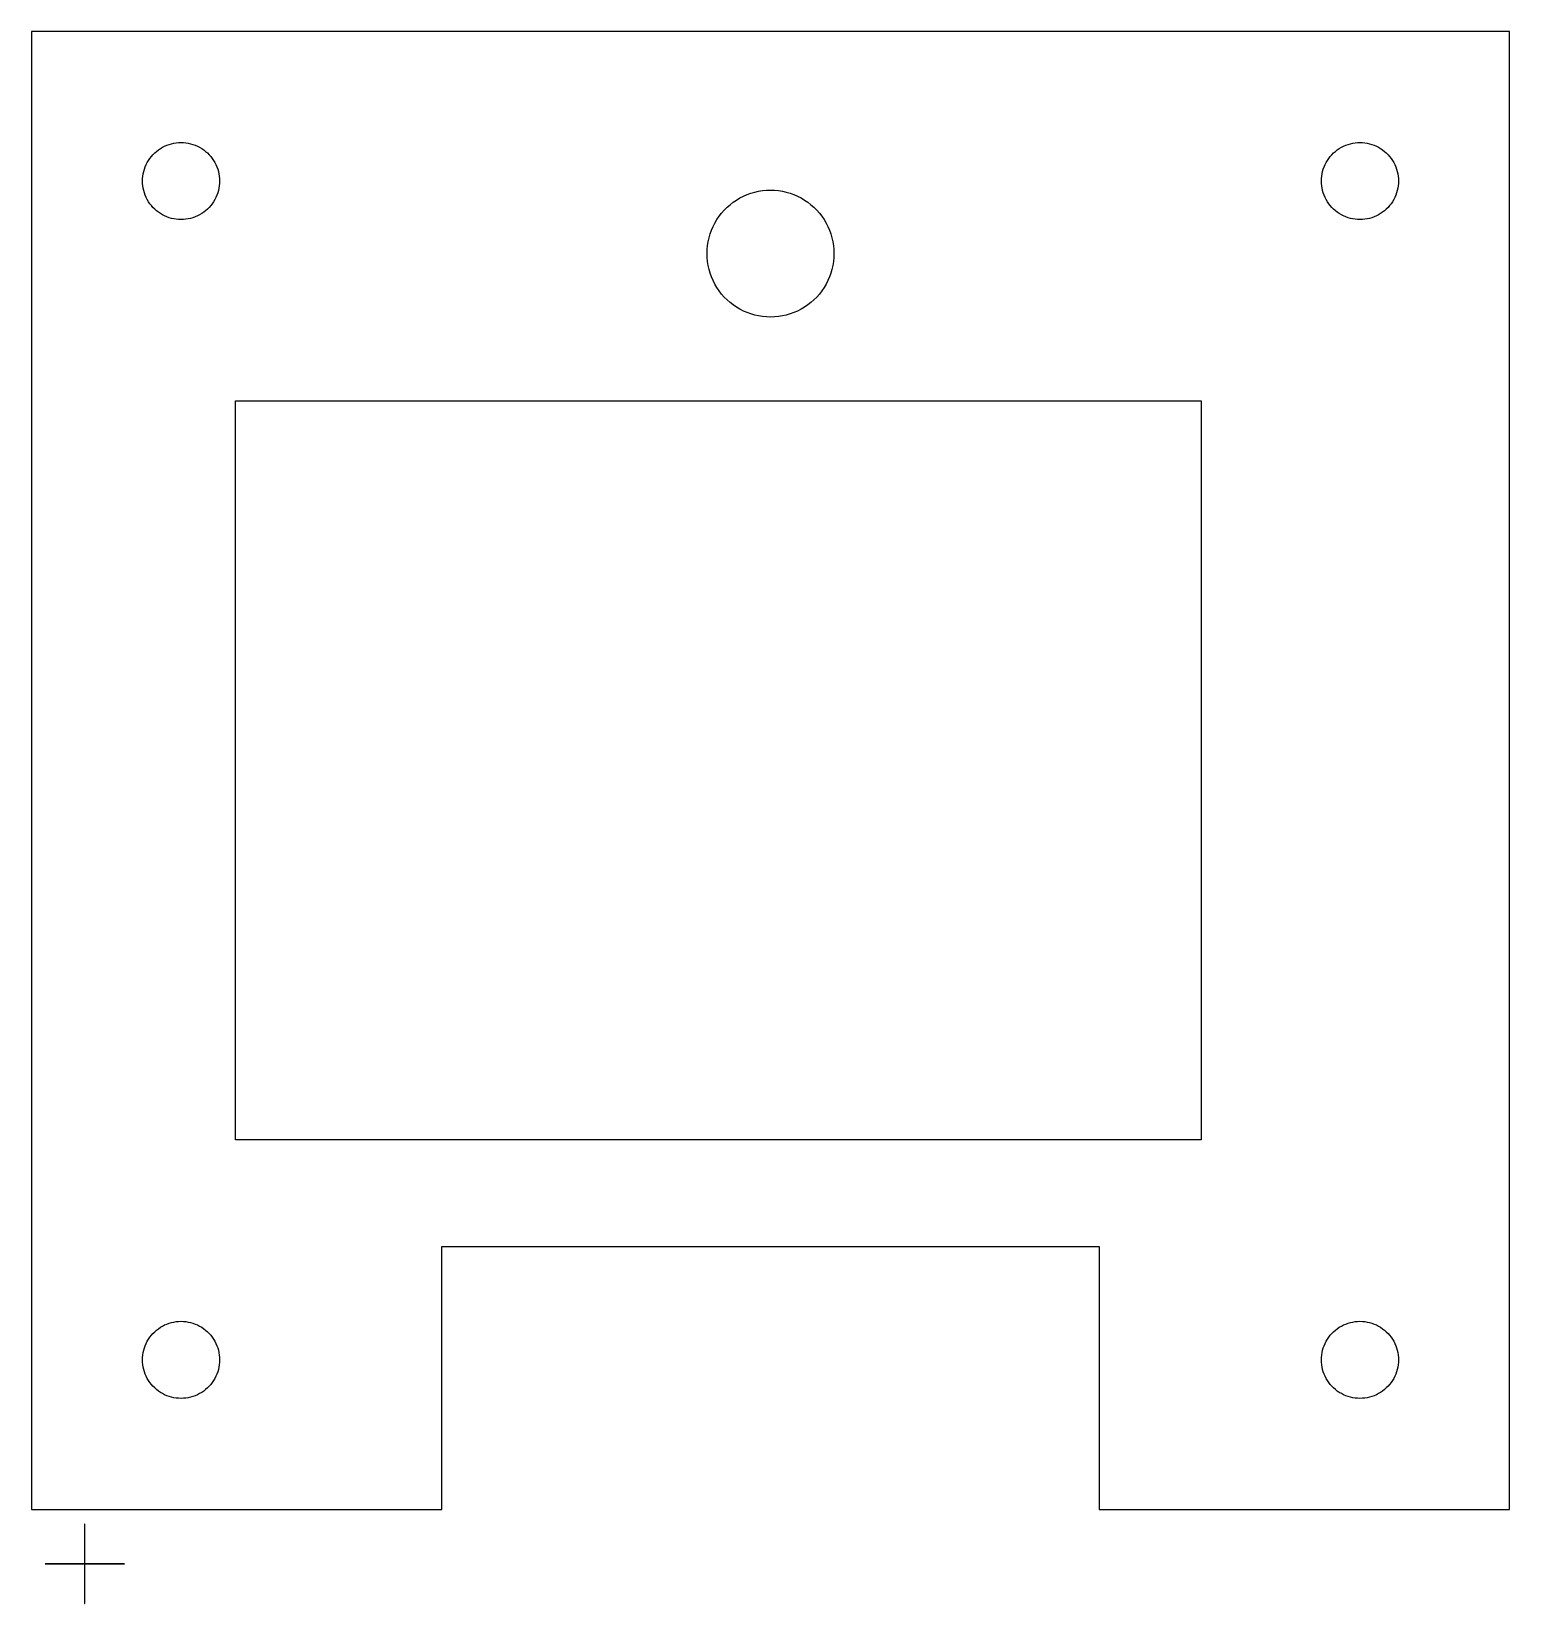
# Model space of a CAD drawing. Header units: metres. Extents: x 97.3 to 162.5, y -126.8 to -57.5.
import ezdxf

# ---------------------------------------------------------------- set-up
doc = ezdxf.new("R2010")
doc.units = ezdxf.units.M

msp = doc.modelspace()

# ---------------------------------------------------------------- linework, layer by layer
for p, q in [((162.5, -57.5), (97.3, -57.5)), ((97.3, -57.5), (97.3, -122.7)), ((162.5, -122.7), (162.5, -57.5)), ((103.581, -62.4301), (103.687, -62.4134)), ((103.687, -62.4134), (103.793, -62.4034)), ((103.793, -62.4034), (103.9, -62.4)), ((103.9, -62.4), (104.007, -62.4034)), ((104.007, -62.4034), (104.113, -62.4134)), ((104.113, -62.4134), (104.219, -62.4301)), ((155.581, -62.4301), (155.687, -62.4134)), ((155.687, -62.4134), (155.793, -62.4034)), ((155.793, -62.4034), (155.9, -62.4)), ((155.9, -62.4), (156.007, -62.4034)), ((156.007, -62.4034), (156.113, -62.4134)), ((156.113, -62.4134), (156.219, -62.4301)), ((102.465, -63.1891), (102.525, -63.1008)), ((102.525, -63.1008), (102.59, -63.0164)), ((102.59, -63.0164), (102.661, -62.9363)), ((102.661, -62.9363), (102.736, -62.8607)), ((102.736, -62.8607), (102.816, -62.7901)), ((102.816, -62.7901), (102.901, -62.7247)), ((102.901, -62.7247), (102.989, -62.6646)), ((102.989, -62.6646), (103.081, -62.6103)), ((103.081, -62.6103), (103.176, -62.5618)), ((103.176, -62.5618), (103.274, -62.5194)), ((103.274, -62.5194), (103.375, -62.4832)), ((103.375, -62.4832), (103.477, -62.4534)), ((103.477, -62.4534), (103.581, -62.4301)), ((104.219, -62.4301), (104.323, -62.4534)), ((104.323, -62.4534), (104.425, -62.4832)), ((104.425, -62.4832), (104.526, -62.5194)), ((104.526, -62.5194), (104.624, -62.5618)), ((104.624, -62.5618), (104.719, -62.6103)), ((104.719, -62.6103), (104.811, -62.6646)), ((104.811, -62.6646), (104.899, -62.7247)), ((104.899, -62.7247), (104.984, -62.7901)), ((104.984, -62.7901), (105.064, -62.8607)), ((105.064, -62.8607), (105.139, -62.9363)), ((105.139, -62.9363), (105.21, -63.0164)), ((105.21, -63.0164), (105.275, -63.1008)), ((105.275, -63.1008), (105.335, -63.1891)), ((154.465, -63.1891), (154.525, -63.1008)), ((154.525, -63.1008), (154.59, -63.0164)), ((154.59, -63.0164), (154.661, -62.9363)), ((154.661, -62.9363), (154.736, -62.8607)), ((154.736, -62.8607), (154.816, -62.7901)), ((154.816, -62.7901), (154.901, -62.7247)), ((154.901, -62.7247), (154.989, -62.6646)), ((154.989, -62.6646), (155.081, -62.6103)), ((155.081, -62.6103), (155.176, -62.5618)), ((155.176, -62.5618), (155.274, -62.5194)), ((155.274, -62.5194), (155.375, -62.4832)), ((155.375, -62.4832), (155.477, -62.4534)), ((155.477, -62.4534), (155.581, -62.4301)), ((156.219, -62.4301), (156.323, -62.4534)), ((156.323, -62.4534), (156.425, -62.4832)), ((156.425, -62.4832), (156.526, -62.5194)), ((156.526, -62.5194), (156.624, -62.5618)), ((156.624, -62.5618), (156.719, -62.6103)), ((156.719, -62.6103), (156.811, -62.6646)), ((156.811, -62.6646), (156.899, -62.7247)), ((156.899, -62.7247), (156.984, -62.7901)), ((156.984, -62.7901), (157.064, -62.8607)), ((157.064, -62.8607), (157.139, -62.9363)), ((157.139, -62.9363), (157.21, -63.0164)), ((157.21, -63.0164), (157.275, -63.1008)), ((157.275, -63.1008), (157.335, -63.1891)), ((102.213, -63.8869), (102.23, -63.7814)), ((102.23, -63.7814), (102.253, -63.6772)), ((102.253, -63.6772), (102.283, -63.5747)), ((102.283, -63.5747), (102.319, -63.4742)), ((102.319, -63.4742), (102.362, -63.3762)), ((102.362, -63.3762), (102.41, -63.281)), ((102.41, -63.281), (102.465, -63.1891)), ((105.335, -63.1891), (105.39, -63.281)), ((105.39, -63.281), (105.438, -63.3762)), ((105.438, -63.3762), (105.481, -63.4742)), ((105.481, -63.4742), (105.517, -63.5747)), ((105.517, -63.5747), (105.547, -63.6772)), ((105.547, -63.6772), (105.57, -63.7814)), ((105.57, -63.7814), (105.587, -63.8869)), ((154.213, -63.8869), (154.23, -63.7814)), ((154.23, -63.7814), (154.253, -63.6772)), ((154.253, -63.6772), (154.283, -63.5747)), ((154.283, -63.5747), (154.319, -63.4742)), ((154.319, -63.4742), (154.362, -63.3762)), ((154.362, -63.3762), (154.41, -63.281)), ((154.41, -63.281), (154.465, -63.1891)), ((157.335, -63.1891), (157.39, -63.281)), ((157.39, -63.281), (157.438, -63.3762)), ((157.438, -63.3762), (157.481, -63.4742)), ((157.481, -63.4742), (157.517, -63.5747)), ((157.517, -63.5747), (157.547, -63.6772)), ((157.547, -63.6772), (157.57, -63.7814)), ((157.57, -63.7814), (157.587, -63.8869)), ((102.2, -64.1), (102.203, -63.9933)), ((102.203, -64.2067), (102.2, -64.1)), ((102.203, -63.9933), (102.213, -63.8869)), ((102.213, -64.3131), (102.203, -64.2067)), ((102.23, -64.4185), (102.213, -64.3131)), ((102.253, -64.5228), (102.23, -64.4185)), ((105.57, -64.4185), (105.547, -64.5228)), ((105.587, -64.3131), (105.57, -64.4185)), ((105.587, -63.8869), (105.597, -63.9933)), ((105.597, -64.2067), (105.587, -64.3131)), ((105.597, -63.9933), (105.6, -64.1)), ((105.6, -64.1), (105.597, -64.2067)), ((154.2, -64.1), (154.203, -63.9933)), ((154.203, -64.2067), (154.2, -64.1)), ((154.203, -63.9933), (154.213, -63.8869)), ((154.213, -64.3131), (154.203, -64.2067)), ((154.23, -64.4185), (154.213, -64.3131)), ((154.253, -64.5228), (154.23, -64.4185)), ((157.57, -64.4185), (157.547, -64.5228)), ((157.587, -64.3131), (157.57, -64.4185)), ((157.587, -63.8869), (157.597, -63.9933)), ((157.597, -64.2067), (157.587, -64.3131)), ((157.597, -63.9933), (157.6, -64.1)), ((157.6, -64.1), (157.597, -64.2067)), ((102.283, -64.6253), (102.253, -64.5228)), ((102.319, -64.7258), (102.283, -64.6253)), ((102.362, -64.8238), (102.319, -64.7258)), ((102.41, -64.919), (102.362, -64.8238)), ((102.465, -65.0109), (102.41, -64.919)), ((102.525, -65.0992), (102.465, -65.0109)), ((102.59, -65.1836), (102.525, -65.0992)), ((102.661, -65.2637), (102.59, -65.1836)), ((105.21, -65.1836), (105.139, -65.2637)), ((105.275, -65.0992), (105.21, -65.1836)), ((105.335, -65.0109), (105.275, -65.0992)), ((105.39, -64.919), (105.335, -65.0109)), ((105.438, -64.8238), (105.39, -64.919)), ((105.481, -64.7258), (105.438, -64.8238)), ((105.517, -64.6253), (105.481, -64.7258)), ((105.547, -64.5228), (105.517, -64.6253)), ((127.983, -65.2589), (128.115, -65.1426)), ((128.115, -65.1426), (128.254, -65.0347)), ((128.254, -65.0347), (128.4, -64.9359)), ((128.4, -64.9359), (128.551, -64.8463)), ((128.551, -64.8463), (128.708, -64.7665)), ((128.708, -64.7665), (128.869, -64.6966)), ((128.869, -64.6966), (129.035, -64.637)), ((129.035, -64.637), (129.204, -64.588)), ((129.204, -64.588), (129.375, -64.5496)), ((129.375, -64.5496), (129.549, -64.5221)), ((129.549, -64.5221), (129.724, -64.5055)), ((129.724, -64.5055), (129.9, -64.5)), ((129.9, -64.5), (130.076, -64.5055)), ((130.076, -64.5055), (130.251, -64.5221)), ((130.251, -64.5221), (130.425, -64.5496)), ((130.425, -64.5496), (130.596, -64.588)), ((130.596, -64.588), (130.765, -64.637)), ((130.765, -64.637), (130.931, -64.6966)), ((130.931, -64.6966), (131.092, -64.7665)), ((131.092, -64.7665), (131.249, -64.8463)), ((131.249, -64.8463), (131.4, -64.9359)), ((131.4, -64.9359), (131.546, -65.0347)), ((131.546, -65.0347), (131.685, -65.1426)), ((131.685, -65.1426), (131.817, -65.2589)), ((154.283, -64.6253), (154.253, -64.5228)), ((154.319, -64.7258), (154.283, -64.6253)), ((154.362, -64.8238), (154.319, -64.7258)), ((154.41, -64.919), (154.362, -64.8238)), ((154.465, -65.0109), (154.41, -64.919)), ((154.525, -65.0992), (154.465, -65.0109)), ((154.59, -65.1836), (154.525, -65.0992)), ((154.661, -65.2637), (154.59, -65.1836)), ((157.21, -65.1836), (157.139, -65.2637)), ((157.275, -65.0992), (157.21, -65.1836)), ((157.335, -65.0109), (157.275, -65.0992)), ((157.39, -64.919), (157.335, -65.0109)), ((157.438, -64.8238), (157.39, -64.919)), ((157.481, -64.7258), (157.438, -64.8238)), ((157.517, -64.6253), (157.481, -64.7258)), ((157.547, -64.5228), (157.517, -64.6253)), ((102.736, -65.3392), (102.661, -65.2637)), ((102.816, -65.4099), (102.736, -65.3392)), ((102.901, -65.4753), (102.816, -65.4099)), ((102.989, -65.5354), (102.901, -65.4753)), ((103.081, -65.5897), (102.989, -65.5354)), ((103.176, -65.6382), (103.081, -65.5897)), ((103.274, -65.6806), (103.176, -65.6382)), ((103.375, -65.7168), (103.274, -65.6806)), ((103.477, -65.7466), (103.375, -65.7168)), ((103.581, -65.7699), (103.477, -65.7466)), ((103.687, -65.7866), (103.581, -65.7699)), ((103.793, -65.7966), (103.687, -65.7866)), ((103.9, -65.8), (103.793, -65.7966)), ((104.007, -65.7966), (103.9, -65.8)), ((104.113, -65.7866), (104.007, -65.7966)), ((104.219, -65.7699), (104.113, -65.7866)), ((104.323, -65.7466), (104.219, -65.7699)), ((104.425, -65.7168), (104.323, -65.7466)), ((104.526, -65.6806), (104.425, -65.7168)), ((104.624, -65.6382), (104.526, -65.6806)), ((104.719, -65.5897), (104.624, -65.6382)), ((104.811, -65.5354), (104.719, -65.5897)), ((104.899, -65.4753), (104.811, -65.5354)), ((104.984, -65.4099), (104.899, -65.4753)), ((105.064, -65.3392), (104.984, -65.4099)), ((105.139, -65.2637), (105.064, -65.3392)), ((127.446, -65.9511), (127.536, -65.7997)), ((127.536, -65.7997), (127.635, -65.6542)), ((127.635, -65.6542), (127.743, -65.5152)), ((127.743, -65.5152), (127.859, -65.3833)), ((127.859, -65.3833), (127.983, -65.2589)), ((131.817, -65.2589), (131.941, -65.3833)), ((131.941, -65.3833), (132.057, -65.5152)), ((132.057, -65.5152), (132.165, -65.6542)), ((132.165, -65.6542), (132.264, -65.7997)), ((132.264, -65.7997), (132.354, -65.9511)), ((154.736, -65.3392), (154.661, -65.2637)), ((154.816, -65.4099), (154.736, -65.3392)), ((154.901, -65.4753), (154.816, -65.4099)), ((154.989, -65.5354), (154.901, -65.4753)), ((155.081, -65.5897), (154.989, -65.5354)), ((155.176, -65.6382), (155.081, -65.5897)), ((155.274, -65.6806), (155.176, -65.6382)), ((155.375, -65.7168), (155.274, -65.6806)), ((155.477, -65.7466), (155.375, -65.7168)), ((155.581, -65.7699), (155.477, -65.7466)), ((155.687, -65.7866), (155.581, -65.7699)), ((155.793, -65.7966), (155.687, -65.7866)), ((155.9, -65.8), (155.793, -65.7966)), ((156.007, -65.7966), (155.9, -65.8)), ((156.113, -65.7866), (156.007, -65.7966)), ((156.219, -65.7699), (156.113, -65.7866)), ((156.323, -65.7466), (156.219, -65.7699)), ((156.425, -65.7168), (156.323, -65.7466)), ((156.526, -65.6806), (156.425, -65.7168)), ((156.624, -65.6382), (156.526, -65.6806)), ((156.719, -65.5897), (156.624, -65.6382)), ((156.811, -65.5354), (156.719, -65.5897)), ((156.899, -65.4753), (156.811, -65.5354)), ((156.984, -65.4099), (156.899, -65.4753)), ((157.064, -65.3392), (156.984, -65.4099)), ((157.139, -65.2637), (157.064, -65.3392)), ((127.188, -66.6037), (127.237, -66.4348)), ((127.237, -66.4348), (127.297, -66.2693)), ((127.297, -66.2693), (127.366, -66.1078)), ((127.366, -66.1078), (127.446, -65.9511)), ((132.354, -65.9511), (132.434, -66.1078)), ((132.434, -66.1078), (132.503, -66.2693)), ((132.503, -66.2693), (132.563, -66.4348)), ((132.563, -66.4348), (132.612, -66.6037)), ((127.1, -67.3), (127.106, -67.1242)), ((127.106, -67.1242), (127.122, -66.9491)), ((127.122, -66.9491), (127.15, -66.7753)), ((127.15, -66.7753), (127.188, -66.6037)), ((132.612, -66.6037), (132.65, -66.7753)), ((132.65, -66.7753), (132.678, -66.9491)), ((132.678, -66.9491), (132.694, -67.1242)), ((132.694, -67.1242), (132.7, -67.3)), ((127.106, -67.4758), (127.1, -67.3)), ((127.122, -67.6509), (127.106, -67.4758)), ((127.15, -67.8247), (127.122, -67.6509)), ((127.188, -67.9963), (127.15, -67.8247)), ((132.65, -67.8247), (132.612, -67.9963)), ((132.678, -67.6509), (132.65, -67.8247)), ((132.694, -67.4758), (132.678, -67.6509)), ((132.7, -67.3), (132.694, -67.4758)), ((127.237, -68.1652), (127.188, -67.9963)), ((127.297, -68.3307), (127.237, -68.1652)), ((127.366, -68.4922), (127.297, -68.3307)), ((127.446, -68.6489), (127.366, -68.4922)), ((127.536, -68.8003), (127.446, -68.6489)), ((132.354, -68.6489), (132.264, -68.8003)), ((132.434, -68.4922), (132.354, -68.6489)), ((132.503, -68.3307), (132.434, -68.4922)), ((132.563, -68.1652), (132.503, -68.3307)), ((132.612, -67.9963), (132.563, -68.1652)), ((127.635, -68.9458), (127.536, -68.8003)), ((127.743, -69.0848), (127.635, -68.9458)), ((127.859, -69.2167), (127.743, -69.0848)), ((127.983, -69.3411), (127.859, -69.2167)), ((128.115, -69.4574), (127.983, -69.3411)), ((131.817, -69.3411), (131.685, -69.4574)), ((131.941, -69.2167), (131.817, -69.3411)), ((132.057, -69.0848), (131.941, -69.2167)), ((132.165, -68.9458), (132.057, -69.0848)), ((132.264, -68.8003), (132.165, -68.9458)), ((128.254, -69.5652), (128.115, -69.4574)), ((128.4, -69.6641), (128.254, -69.5652)), ((128.551, -69.7537), (128.4, -69.6641)), ((128.708, -69.8335), (128.551, -69.7537)), ((128.869, -69.9034), (128.708, -69.8335)), ((129.035, -69.963), (128.869, -69.9034)), ((129.204, -70.012), (129.035, -69.963)), ((129.375, -70.0504), (129.204, -70.012)), ((130.596, -70.012), (130.425, -70.0504)), ((130.765, -69.963), (130.596, -70.012)), ((130.931, -69.9034), (130.765, -69.963)), ((131.092, -69.8335), (130.931, -69.9034)), ((131.249, -69.7537), (131.092, -69.8335)), ((131.4, -69.6641), (131.249, -69.7537)), ((131.546, -69.5652), (131.4, -69.6641)), ((131.685, -69.4574), (131.546, -69.5652)), ((129.549, -70.0779), (129.375, -70.0504)), ((129.724, -70.0945), (129.549, -70.0779)), ((129.9, -70.1), (129.724, -70.0945)), ((130.076, -70.0945), (129.9, -70.1)), ((130.251, -70.0779), (130.076, -70.0945)), ((130.425, -70.0504), (130.251, -70.0779)), ((106.3, -106.4), (106.3, -73.8)), ((106.3, -73.8), (148.9, -73.8)), ((148.9, -73.8), (148.9, -106.4)), ((148.9, -106.4), (106.3, -106.4)), ((115.4, -111.1), (144.4, -111.1)), ((115.4, -122.7), (115.4, -111.1)), ((144.4, -111.1), (144.4, -122.7)), ((103.581, -114.43), (103.687, -114.413)), ((103.687, -114.413), (103.793, -114.403)), ((103.793, -114.403), (103.9, -114.4)), ((103.9, -114.4), (104.007, -114.403)), ((104.007, -114.403), (104.113, -114.413)), ((104.113, -114.413), (104.219, -114.43)), ((155.581, -114.43), (155.687, -114.413)), ((155.687, -114.413), (155.793, -114.403)), ((155.793, -114.403), (155.9, -114.4)), ((155.9, -114.4), (156.007, -114.403)), ((156.007, -114.403), (156.113, -114.413)), ((156.113, -114.413), (156.219, -114.43)), ((102.465, -115.189), (102.525, -115.101)), ((102.525, -115.101), (102.59, -115.016)), ((102.59, -115.016), (102.661, -114.936)), ((102.661, -114.936), (102.736, -114.861)), ((102.736, -114.861), (102.816, -114.79)), ((102.816, -114.79), (102.901, -114.725)), ((102.901, -114.725), (102.989, -114.665)), ((102.989, -114.665), (103.081, -114.61)), ((103.081, -114.61), (103.176, -114.562)), ((103.176, -114.562), (103.274, -114.519)), ((103.274, -114.519), (103.375, -114.483)), ((103.375, -114.483), (103.477, -114.453)), ((103.477, -114.453), (103.581, -114.43)), ((104.219, -114.43), (104.323, -114.453)), ((104.323, -114.453), (104.425, -114.483)), ((104.425, -114.483), (104.526, -114.519)), ((104.526, -114.519), (104.624, -114.562)), ((104.624, -114.562), (104.719, -114.61)), ((104.719, -114.61), (104.811, -114.665)), ((104.811, -114.665), (104.899, -114.725)), ((104.899, -114.725), (104.984, -114.79)), ((104.984, -114.79), (105.064, -114.861)), ((105.064, -114.861), (105.139, -114.936)), ((105.139, -114.936), (105.21, -115.016)), ((105.21, -115.016), (105.275, -115.101)), ((105.275, -115.101), (105.335, -115.189)), ((154.465, -115.189), (154.525, -115.101)), ((154.525, -115.101), (154.59, -115.016)), ((154.59, -115.016), (154.661, -114.936)), ((154.661, -114.936), (154.736, -114.861)), ((154.736, -114.861), (154.816, -114.79)), ((154.816, -114.79), (154.901, -114.725)), ((154.901, -114.725), (154.989, -114.665)), ((154.989, -114.665), (155.081, -114.61)), ((155.081, -114.61), (155.176, -114.562)), ((155.176, -114.562), (155.274, -114.519)), ((155.274, -114.519), (155.375, -114.483)), ((155.375, -114.483), (155.477, -114.453)), ((155.477, -114.453), (155.581, -114.43)), ((156.219, -114.43), (156.323, -114.453)), ((156.323, -114.453), (156.425, -114.483)), ((156.425, -114.483), (156.526, -114.519)), ((156.526, -114.519), (156.624, -114.562)), ((156.624, -114.562), (156.719, -114.61)), ((156.719, -114.61), (156.811, -114.665)), ((156.811, -114.665), (156.899, -114.725)), ((156.899, -114.725), (156.984, -114.79)), ((156.984, -114.79), (157.064, -114.861)), ((157.064, -114.861), (157.139, -114.936)), ((157.139, -114.936), (157.21, -115.016)), ((157.21, -115.016), (157.275, -115.101)), ((157.275, -115.101), (157.335, -115.189)), ((102.213, -115.887), (102.23, -115.781)), ((102.23, -115.781), (102.253, -115.677)), ((102.253, -115.677), (102.283, -115.575)), ((102.283, -115.575), (102.319, -115.474)), ((102.319, -115.474), (102.362, -115.376)), ((102.362, -115.376), (102.41, -115.281)), ((102.41, -115.281), (102.465, -115.189)), ((105.335, -115.189), (105.39, -115.281)), ((105.39, -115.281), (105.438, -115.376)), ((105.438, -115.376), (105.481, -115.474)), ((105.481, -115.474), (105.517, -115.575)), ((105.517, -115.575), (105.547, -115.677)), ((105.547, -115.677), (105.57, -115.781)), ((105.57, -115.781), (105.587, -115.887)), ((154.213, -115.887), (154.23, -115.781)), ((154.23, -115.781), (154.253, -115.677)), ((154.253, -115.677), (154.283, -115.575)), ((154.283, -115.575), (154.319, -115.474)), ((154.319, -115.474), (154.362, -115.376)), ((154.362, -115.376), (154.41, -115.281)), ((154.41, -115.281), (154.465, -115.189)), ((157.335, -115.189), (157.39, -115.281)), ((157.39, -115.281), (157.438, -115.376)), ((157.438, -115.376), (157.481, -115.474)), ((157.481, -115.474), (157.517, -115.575)), ((157.517, -115.575), (157.547, -115.677)), ((157.547, -115.677), (157.57, -115.781)), ((157.57, -115.781), (157.587, -115.887)), ((102.2, -116.1), (102.203, -115.993)), ((102.203, -116.207), (102.2, -116.1)), ((102.203, -115.993), (102.213, -115.887)), ((102.213, -116.313), (102.203, -116.207)), ((102.23, -116.419), (102.213, -116.313)), ((102.253, -116.523), (102.23, -116.419)), ((105.57, -116.419), (105.547, -116.523)), ((105.587, -116.313), (105.57, -116.419)), ((105.587, -115.887), (105.597, -115.993)), ((105.597, -116.207), (105.587, -116.313)), ((105.597, -115.993), (105.6, -116.1)), ((105.6, -116.1), (105.597, -116.207)), ((154.2, -116.1), (154.203, -115.993)), ((154.203, -116.207), (154.2, -116.1)), ((154.203, -115.993), (154.213, -115.887)), ((154.213, -116.313), (154.203, -116.207)), ((154.23, -116.419), (154.213, -116.313)), ((154.253, -116.523), (154.23, -116.419)), ((157.57, -116.419), (157.547, -116.523)), ((157.587, -116.313), (157.57, -116.419)), ((157.587, -115.887), (157.597, -115.993)), ((157.597, -116.207), (157.587, -116.313)), ((157.597, -115.993), (157.6, -116.1)), ((157.6, -116.1), (157.597, -116.207)), ((102.283, -116.625), (102.253, -116.523)), ((102.319, -116.726), (102.283, -116.625)), ((102.362, -116.824), (102.319, -116.726)), ((102.41, -116.919), (102.362, -116.824)), ((102.465, -117.011), (102.41, -116.919)), ((102.525, -117.099), (102.465, -117.011)), ((102.59, -117.184), (102.525, -117.099)), ((102.661, -117.264), (102.59, -117.184)), ((105.21, -117.184), (105.139, -117.264)), ((105.275, -117.099), (105.21, -117.184)), ((105.335, -117.011), (105.275, -117.099)), ((105.39, -116.919), (105.335, -117.011)), ((105.438, -116.824), (105.39, -116.919)), ((105.481, -116.726), (105.438, -116.824)), ((105.517, -116.625), (105.481, -116.726)), ((105.547, -116.523), (105.517, -116.625)), ((154.283, -116.625), (154.253, -116.523)), ((154.319, -116.726), (154.283, -116.625)), ((154.362, -116.824), (154.319, -116.726)), ((154.41, -116.919), (154.362, -116.824)), ((154.465, -117.011), (154.41, -116.919)), ((154.525, -117.099), (154.465, -117.011)), ((154.59, -117.184), (154.525, -117.099)), ((154.661, -117.264), (154.59, -117.184)), ((157.21, -117.184), (157.139, -117.264)), ((157.275, -117.099), (157.21, -117.184)), ((157.335, -117.011), (157.275, -117.099)), ((157.39, -116.919), (157.335, -117.011)), ((157.438, -116.824), (157.39, -116.919)), ((157.481, -116.726), (157.438, -116.824)), ((157.517, -116.625), (157.481, -116.726)), ((157.547, -116.523), (157.517, -116.625)), ((102.736, -117.339), (102.661, -117.264)), ((102.816, -117.41), (102.736, -117.339)), ((102.901, -117.475), (102.816, -117.41)), ((102.989, -117.535), (102.901, -117.475)), ((103.081, -117.59), (102.989, -117.535)), ((103.176, -117.638), (103.081, -117.59)), ((103.274, -117.681), (103.176, -117.638)), ((103.375, -117.717), (103.274, -117.681)), ((103.477, -117.747), (103.375, -117.717)), ((103.581, -117.77), (103.477, -117.747)), ((103.687, -117.787), (103.581, -117.77)), ((103.793, -117.797), (103.687, -117.787)), ((103.9, -117.8), (103.793, -117.797)), ((104.007, -117.797), (103.9, -117.8)), ((104.113, -117.787), (104.007, -117.797)), ((104.219, -117.77), (104.113, -117.787)), ((104.323, -117.747), (104.219, -117.77)), ((104.425, -117.717), (104.323, -117.747)), ((104.526, -117.681), (104.425, -117.717)), ((104.624, -117.638), (104.526, -117.681)), ((104.719, -117.59), (104.624, -117.638)), ((104.811, -117.535), (104.719, -117.59)), ((104.899, -117.475), (104.811, -117.535)), ((104.984, -117.41), (104.899, -117.475)), ((105.064, -117.339), (104.984, -117.41)), ((105.139, -117.264), (105.064, -117.339)), ((154.736, -117.339), (154.661, -117.264)), ((154.816, -117.41), (154.736, -117.339)), ((154.901, -117.475), (154.816, -117.41)), ((154.989, -117.535), (154.901, -117.475)), ((155.081, -117.59), (154.989, -117.535)), ((155.176, -117.638), (155.081, -117.59)), ((155.274, -117.681), (155.176, -117.638)), ((155.375, -117.717), (155.274, -117.681)), ((155.477, -117.747), (155.375, -117.717)), ((155.581, -117.77), (155.477, -117.747)), ((155.687, -117.787), (155.581, -117.77)), ((155.793, -117.797), (155.687, -117.787)), ((155.9, -117.8), (155.793, -117.797)), ((156.007, -117.797), (155.9, -117.8)), ((156.113, -117.787), (156.007, -117.797)), ((156.219, -117.77), (156.113, -117.787)), ((156.323, -117.747), (156.219, -117.77)), ((156.425, -117.717), (156.323, -117.747)), ((156.526, -117.681), (156.425, -117.717)), ((156.624, -117.638), (156.526, -117.681)), ((156.719, -117.59), (156.624, -117.638)), ((156.811, -117.535), (156.719, -117.59)), ((156.899, -117.475), (156.811, -117.535)), ((156.984, -117.41), (156.899, -117.475)), ((157.064, -117.339), (156.984, -117.41)), ((157.139, -117.264), (157.064, -117.339)), ((97.3, -122.7), (115.4, -122.7)), ((144.4, -122.7), (162.5, -122.7)), ((99.655, -123.35), (99.645, -123.35)), ((99.645, -123.35), (99.645, -125.095)), ((99.655, -125.095), (99.655, -123.35)), ((99.645, -125.095), (97.9, -125.095)), ((97.9, -125.095), (97.9, -125.105)), ((97.9, -125.105), (99.645, -125.105)), ((99.645, -125.105), (99.645, -126.85)), ((101.4, -125.095), (99.655, -125.095)), ((99.655, -125.105), (101.4, -125.105)), ((99.655, -126.85), (99.655, -125.105)), ((101.4, -125.105), (101.4, -125.095)), ((99.645, -126.85), (99.655, -126.85))]:
    msp.add_line(p, q)

doc.saveas('drawing.dxf')
